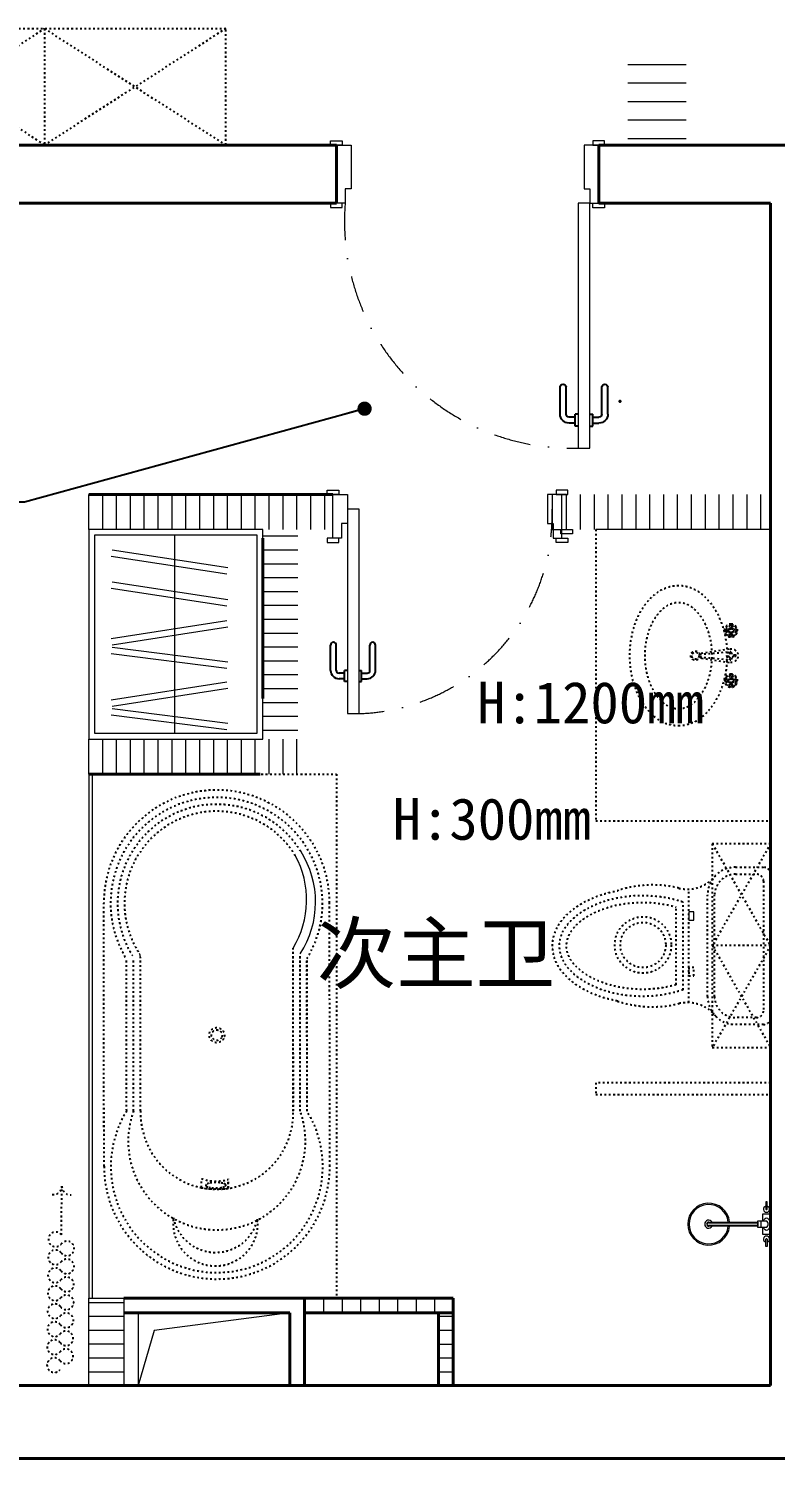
# Model space of a CAD drawing. Header units: millimetres. Extents: x -64529 to 3079702, y -28926 to 77119.
# Drawn here: x -56591 to -54028, y 1800 to 6710 of the extents above; entities that cross this region are included whole.
import ezdxf

# ---------------------------------------------------------------- set-up
doc = ezdxf.new("R2010")
doc.units = ezdxf.units.MM
doc.header["$LTSCALE"] = 10
for name, pattern in [('ACAD_ISO03W100', [30, 12, -18]), ('CONTINOUS', [0]), ('DASHDOT', [25.399999999999995, 12.7, -6.349999999999998, 0, -6.349999999999998])]:
    doc.linetypes.add(name, pattern=pattern)
doc.layers.get('0').update_dxf_attribs({"color": 255})
for name, color, linetype, lineweight in [('01家具', 156, 'Continuous', 20), ('1弱电插座布置图', 6, 'Continuous', 30), ('图层1', 7, 'Continuous', 40), ('墙', 6, 'Continuous', 0), ('实创-家具', 1, 'Continuous', 5), ('家具线', 52, 'Continuous', 15), ('新建', 4, 'Continuous', 5), ('新建墙', 1, 'Continuous', 0), ('标注', 250, 'Continuous', 0), ('浅线', 251, 'CONTINOUS', 0), ('门窗', 5, 'Continuous', 9), ('黄安－轨迹', 144, 'DASHDOT', 15)]:
    doc.layers.add(name, color=color, linetype=linetype, lineweight=lineweight)
for name, color, linetype in [('A—缺憾分析文字', 40, 'Continuous'), ('LAYER6', 50, 'Continuous'), ('家具内线', 8, 'Continuous'), ('家具细线', 38, 'Continuous')]:
    doc.layers.add(name, color=color, linetype=linetype)
doc.styles.get("Standard").update_dxf_attribs({"font": ''})
doc.styles.add('宋体', font='', dxfattribs={"height": 2.5})
doc.styles.get('Standard').set_extended_font_data('SimSun')
doc.styles.get('宋体').set_extended_font_data('SimSun')
doc.dimstyles.get("Standard").update_dxf_attribs({"dimtxt": 0.18, "dimasz": 0.18, "dimexe": 0.18, "dimexo": 0.0625, "dimgap": 0.09, "dimtad": 0, "dimtih": 1, "dimtoh": 1, "dimdec": 4, "dimzin": 0, "dimdsep": 46, "dimtxsty": 'Standard', "dimcen": 0.09, "dimadec": 0, "dimazin": 0, "dimtfac": 1, "dimtdec": 4, "dimtofl": 0, "dimtmove": 0, "dimatfit": 3, "dimfxl": 1, "dimtolj": 1, "dimtzin": 0, "dimarcsym": 0})

# ---------------------------------------------------------------- blocks, each defined once
blk = doc.blocks.new('fewfwfew')
at = {"layer": '家具内线'}
for p, q in [((708216.0720214491, 17817.31544080044), (708216.0720214491, 17730.60813113197)), ((708235.3403124865, 17817.31544080044), (708235.3403124865, 17730.60813113197)), ((708264.2427490427, 17846.2178773566), (708244.9744580053, 17846.2178773566)), ((708264.2427490427, 17826.94958631916), (708244.9744580053, 17826.94958631916)), ((708264.2427490427, 17855.85202287532), (708264.2427490427, 17817.31544080044)), ((708273.8768945615, 17855.85202287532), (708264.2427490427, 17855.85202287532)), ((708273.8768945615, 17817.31544080044), (708264.2427490427, 17817.31544080044)), ((708312.4134766363, 17855.85202287532), (708322.047622155, 17855.85202287532)), ((708312.4134766363, 17817.31544080044), (708322.047622155, 17817.31544080044)), ((708322.047622155, 17855.85202287532), (708322.047622155, 17817.31544080044)), ((708322.047622155, 17846.2178773566), (708341.3159131925, 17846.2178773566)), ((708322.047622155, 17826.94958631916), (708341.3159131925, 17826.94958631916)), ((708350.9500587112, 17817.31544080044), (708350.9500587112, 17730.60813113197)), ((708370.2183497486, 17817.31544080044), (708370.2183497486, 17730.60813113197))]:
    blk.add_line(p, q, dxfattribs=at)
for centre, radius, start, end in [((708244.9744580053, 17817.31544080044), 28.90243655615651, 90, 180), ((708244.9744580053, 17817.31544080044), 9.634145518718837, 90, 180), ((708341.3159131925, 17817.31544080044), 28.90243655615651, 0, 90), ((708341.3159131925, 17817.31544080044), 9.634145518718837, 0, 90), ((708225.7061669679, 17730.60813113197), 9.634145518718837, 180, 0), ((708360.5842042299, 17730.60813113197), 9.634145518718837, 180, 0)]:
    blk.add_arc(centre, radius, start, end, dxfattribs=at)
blk = doc.blocks.new('DOT')
at = {"color": 0, "linetype": 'ByBlock'}
blk.add_line((-0.3499999999999943, 0), (-1, 0), dxfattribs=at)
at = {"color": 0, "linetype": 'ByBlock', "const_width": 0.35}
blk.add_lwpolyline([(-0.1749999999999972, 0, 1), (0.1749999999999972, 0, 1)], format="xyb", close=True, dxfattribs=at)

msp = doc.modelspace()

# ---------------------------------------------------------------- hatches: boundary and pattern name
at = {"lineweight": 0}
h = msp.add_hatch(dxfattribs=at)
h.set_pattern_fill('ANSI31', color=1, scale=20, angle=135, style=0)
h.set_pattern_definition([(180, (-264590.3981643564, -3001.557501575749), (-1.06581410364015e-14, -63.49999999999999), [])])
h.paths.add_polyline_path([(-54534.28195237648, 6609.899796866903), (-54334.34516127885, 6609.899796866903), (-54334.34516127885, 6309.899796866903), (-54534.28195237648, 6309.899796866903)])
at = {"layer": '新建墙', "lineweight": 0}
h = msp.add_hatch(dxfattribs=at)
h.set_pattern_fill('ANSI31', color=1, scale=15, angle=45, style=0)
h.set_pattern_definition([(90, (-56384.15052462521, 4959.901194546645), (-47.62500000000001, 0), [])])
h.paths.add_polyline_path([(-56384.15052462521, 5109.90017931367), (-55546.40466603078, 5109.90017931367), (-55546.40466603078, 4989.901194546645), (-56384.15052462521, 4989.901194546645)])
h = msp.add_hatch(dxfattribs=at)
h.set_pattern_fill('ANSI31', color=1, scale=15, angle=45, style=0)
h.set_pattern_definition([(90, (-54744.15052462532, 4959.900179313423), (-47.62500000000001, 0), [])])
h.paths.add_polyline_path([(-54744.15052462532, 5109.900179313539), (-54044.15052462538, 5109.900179313539), (-54044.15052462538, 4989.900179313423), (-54744.15052462532, 4989.900179313423)])
h = msp.add_hatch(dxfattribs=at)
h.set_pattern_fill('ANSI31', color=1, scale=15, angle=135, style=0)
h.set_pattern_definition([(180, (444433.7325375592, 14444.99843781199), (-3.552713678800501e-15, -47.625), [])])
h.paths.add_polyline_path([(-55786.40466603075, 4989.901194546645), (-55666.4046660306, 4989.901194546645), (-55666.4046660306, 4269.860271681646), (-55786.40466603075, 4269.860271681646)])
h = msp.add_hatch(dxfattribs=at)
h.set_pattern_fill('ANSI31', color=1, scale=15, angle=45, style=0)
h.set_pattern_definition([(90, (-56384.15052462521, 4149.860271681631), (-47.62500000000001, 0), [])])
h.paths.add_polyline_path([(-56384.15052462521, 4269.860271681646), (-55666.40466603055, 4269.860271681646), (-55666.40466603055, 4149.860271681631), (-56384.15052462521, 4149.860271681631)])
h = msp.add_hatch(dxfattribs=at)
h.set_pattern_fill('ANSI31', color=1, scale=15, angle=135)
h.set_pattern_definition([(180, (-56384.15052462509, 2049.900179313699), (-3.552713678800501e-15, -47.625), [])])
h.paths.add_polyline_path([(-56384.15052462509, 2349.859714907841), (-56264.15052462509, 2349.859714907841), (-56264.15052462509, 2049.900179313699), (-56384.15052462509, 2049.900179313699)])
h = msp.add_hatch(dxfattribs=at)
h.set_pattern_fill('ANSI31', color=1, scale=20, angle=225, style=0)
h.set_pattern_definition([(270, (-45417.31569835986, -710360.2330312183), (63.49999999999999, -1.454639462369435e-14), [])])
h.paths.add_polyline_path([(-55644.15052462532, 2349.85971490771), (-55644.15052462532, 2299.892198555826), (-55134.14545894368, 2299.957125247165), (-55134.15052462532, 2349.903504963775)])
h = msp.add_hatch(dxfattribs=at)
h.set_pattern_fill('ANSI31', color=1, scale=15, angle=135)
h.set_pattern_definition([(180, (-55184.14545894379, 2049.859715422077), (-3.552713678800501e-15, -47.625), [])])
h.paths.add_polyline_path([(-55184.14545894379, 2299.938894314335), (-55134.14545894368, 2299.938894314335), (-55134.14545894368, 2049.859715422077), (-55184.14545894379, 2049.859715422077)])

# ---------------------------------------------------------------- linework, layer by layer
at = {"color": 255, "lineweight": 0}
msp.add_line((-56214.15052462509, 2299.834337057866), (-56214.15052462509, 2049.900179313699), dxfattribs=at)
msp.add_lwpolyline([(-56384.15052462509, 2349.859714907841), (-56264.15052462509, 2349.859714907841), (-56264.15052462509, 2049.900179313699), (-56384.15052462509, 2049.900179313699)], close=True, dxfattribs=at)
at = {"layer": '01家具', "color": 250, "lineweight": 0}
for p, q in [((-56384.15052462506, 4149.860271681646), (-56384.15052462521, 2349.900179313656)), ((-56372.15052462506, 4149.860271681646), (-56372.15052462509, 2349.900179313656))]:
    msp.add_line(p, q, dxfattribs=at)
at = {"layer": '01家具', "ltscale": 100}
msp.add_line((-54954.55052462569, 2049.900179313685), (-55544.15052462532, 2049.900179313918), dxfattribs=at)
at = {"layer": 'A—缺憾分析文字', "color": 250, "linetype": 'ACAD_ISO03W100', "ltscale": 0.05}
for p, q in [((-60164.15052462532, 6709.900179313656), (-55914.15052462532, 6709.900179313656)), ((-56536.65052462532, 6309.900179313656), (-57139.15052462532, 6709.900179313656)), ((-57139.15052462532, 6309.900179313656), (-56536.65052462532, 6709.900179313656)), ((-56536.65052462532, 6709.900179313656), (-56536.65052462532, 6309.900179313656)), ((-55914.15052462532, 6709.900179313656), (-56536.65052462532, 6309.900179313656)), ((-56536.65052462532, 6709.900179313656), (-55914.15052462532, 6309.900179313656)), ((-55914.15052462532, 6309.900179313656), (-55914.15052462532, 6709.900179313656)), ((-54644.15052462521, 4989.900179313467), (-54644.15052462521, 3989.900179313452)), ((-54187.54809689103, 4644.582228397496), (-54190.8027025651, 4644.582228397496)), ((-54187.54809689103, 4640.582228398311), (-54190.8027025651, 4640.582228398311)), ((-54181.86680416774, 4650.263521120778), (-54181.86680416774, 4653.518126794846)), ((-54181.86680416774, 4634.900935722875), (-54181.86680416774, 4631.646330048807)), ((-54177.86680416879, 4650.263521120778), (-54177.86680416879, 4653.518126794846)), ((-54177.86680416879, 4634.900935722875), (-54177.86680416879, 4631.646330048807)), ((-54172.18551144539, 4644.582228397496), (-54168.93090577144, 4644.582228397496)), ((-54172.18551144539, 4640.582228398311), (-54168.93090577144, 4640.582228398311)), ((-54287.48782770277, 4560.91236442899), (-54181.1179209206, 4570.45634903073)), ((-54281.20440413745, 4565.210112755314), (-54183.51480416919, 4580.233496273879)), ((-54287.48782770277, 4552.112364431156), (-54181.1179209206, 4542.568379829416)), ((-54281.20440413745, 4547.814616104832), (-54183.51480416919, 4532.791232586384)), ((-54166.25062217785, 4556.512364430131), (-54166.25062217785, 4561.796208518335)), ((-54166.25062217785, 4556.512364430131), (-54166.25062217785, 4551.228520341811)), ((-54187.54809689103, 4472.44250046265), (-54190.8027025651, 4472.44250046265)), ((-54187.54809689103, 4468.442500463698), (-54190.8027025651, 4468.442500463698)), ((-54181.86680416774, 4478.123793138318), (-54181.86680416774, 4481.378398812387)), ((-54177.86680416879, 4478.123793138318), (-54177.86680416879, 4481.378398812387)), ((-54172.18551144539, 4472.44250046265), (-54168.93090577144, 4472.44250046265)), ((-54172.18551144539, 4468.442500463698), (-54168.93090577144, 4468.442500463698)), ((-54181.86680416774, 4462.761207740299), (-54181.86680416774, 4459.506602066464)), ((-54177.86680416879, 4462.761207740299), (-54177.86680416879, 4459.506602066464)), ((-54644.15052462521, 3989.900179313452), (-54044.15052462532, 3989.900179313452)), ((-54324.59019637457, 3364.98655727844), (-54324.59019637457, 3754.814327093925)), ((-56331.86227359678, 2802.805202470518), (-56332.6766888393, 3707.016577888637)), ((-56331.79844554662, 2802.917035196333), (-56332.61286078868, 3707.128410614452)), ((-55556.95212297319, 2803.614932317178), (-55557.76653821592, 3707.826307734831)), ((-55682.54731133356, 2992.117433336454), (-55683.05080071147, 3551.120751279297)), ((-55682.05304300561, 2993.427245655919), (-55682.55653238352, 3552.430563598762)), ((-55681.98921495545, 2993.539078381269), (-55682.49270433336, 3552.542396324112)), ((-56254.1859522961, 2993.20233277174), (-56254.65515713076, 3514.140948968365)), ((-56230.43149692993, 2993.223728195655), (-56230.90070176506, 3514.16234439228)), ((-56206.67704156469, 2993.24512361957), (-56207.15245258677, 3521.074211647625)), ((-55658.79285596785, 2992.138828759904), (-55659.27840534187, 3531.224106499816)), ((-55658.29858764037, 2993.448641079369), (-55658.78413701392, 3532.533918819281)), ((-55658.23475959021, 2993.560473805184), (-55658.72030896376, 3532.645751544631)), ((-55635.03840060215, 2992.160224183819), (-55635.51048723105, 3516.298376201543)), ((-55634.5441322742, 2993.47003650375), (-55635.0162189031, 3517.608188521008)), ((-55634.48030422404, 2993.5818692291), (-55634.95239085294, 3517.720021246823)), ((-55997.29336042664, 2729.548995276338), (-55997.32125782649, 2760.522318856216)), ((-55905.52885761773, 2727.135656040984), (-55905.55673420485, 2758.085871267023)), ((-55905.03458928977, 2728.445468360449), (-55905.06246587689, 2759.395683586023)), ((-56478.37947420706, 2567.688253999164), (-56476.57062034146, 2734.340410822362))]:
    msp.add_line(p, q, dxfattribs=at)
at = {"layer": 'A—缺憾分析文字', "color": 8, "linetype": 'ACAD_ISO03W100', "ltscale": 0.05}
msp.add_line((-54044.15052462532, 3560.844621065691), (-54244.15052462532, 3560.844621065691), dxfattribs=at)
at = {"layer": 'A—缺憾分析文字', "color": 250, "linetype": 'ACAD_ISO03W100', "ltscale": 0.05}
for points in [[(-56332.15052462506, 4149.860271681646), (-55534.15052462503, 4149.860271681646), (-55534.15052462503, 2349.852217472428)], [(-54244.15052462532, 3910.844621065691), (-54044.33486469393, 3560.844621065691), (-54244.15052462532, 3210.844621065691)], [(-54044.15052462532, 3910.844621065691), (-54243.96618455672, 3560.844621065691), (-54044.15052462532, 3210.844621065691)], [(-54368.33486469393, 3426.510787305313), (-54368.33486469393, 3693.290082786822)], [(-54344.33486469393, 3408.98406916191), (-54344.33486469393, 3710.816815210106)]]:
    msp.add_lwpolyline(points, dxfattribs=at)
for points in [[(-54244.15052462532, 3210.844621065691), (-54044.15052462532, 3210.844621065691), (-54044.15052462532, 3910.844621065691), (-54244.15052462532, 3910.844621065691)], [(-54307.72650780424, 3457.046980475228), (-54307.72650780424, 3485.172401124706), (-54324.59019637457, 3485.172401124706), (-54324.59019637457, 3457.046980475228)], [(-54044.15052462532, 3089.900179313539), (-54644.15052462532, 3089.900179313539), (-54644.15052462532, 3049.900179313539), (-54044.15052462532, 3049.900179313539)]]:
    msp.add_lwpolyline(points, close=True, dxfattribs=at)
for points in [[(-54260.33486469393, 3385.900408658119), (-54260.33486469393, 3733.900408658119, -0.4142135623730951), (-54164.33486469404, 3829.900408658119), (-54068.33486469404, 3829.900408658119, -0.4142135623730951), (-54044.33486469393, 3805.900408658119), (-54044.33486469393, 3313.900408658119, -0.4142135623730951), (-54068.33486469404, 3289.900408658119), (-54164.33486469404, 3289.900408658119, -0.4142135623730951)], [(-54236.33486469393, 3385.900408658119), (-54236.33486469393, 3733.900408658119, -0.4142135623730951), (-54164.33486469404, 3805.900408658119), (-54092.33486469393, 3805.900408658119, -0.4142135623730951), (-54068.33486469404, 3781.900408658119), (-54068.33486469404, 3337.900408658119, -0.4142135623730951), (-54092.33486469393, 3313.900408658119), (-54164.33486469404, 3313.900408658119, -0.4142135623730951)]]:
    msp.add_lwpolyline(points, format="xyb", close=True, dxfattribs=at)
for centre, radius in [((-54302.09270355187, 4556.512364448059), 16), ((-54302.09270355187, 4556.512364448059), 12), ((-54481.88386026086, 3563.044919630818), 96.89309476850097), ((-54481.88386026086, 3563.044919630818), 77.72173377152488)]:
    msp.add_circle(centre, radius, dxfattribs=at)
for centre, radius, start, end in [((-54330.31881443202, 3880.400432760747), 125.716693407935, 256.7914793747456, 321.2916680713157), ((-54449.76585286937, 3390.403766655225), 378.6349087575326, 76.13700494748312, 108.5158332820997), ((-54449.76585286937, 3729.397117716821), 378.6349087575326, 251.4842386639568, 283.8629950525169), ((-54330.31881443202, 3239.400451611444), 125.716693407935, 38.70833192868436, 103.2085206252544), ((-56506.24934293819, 2735.442256375449), 29.6991689878217, 263.9091473411009, 357.8738263223782), ((-56446.87497367361, 2734.797802925808), 29.6991689878217, 180.8824379271337, 274.8471169051875), ((-56497.96806688304, 2552.154837215261), 25, 38.41381112771251, 320.3424531212809), ((-56498.63791958825, 2490.440400147345), 25, 38.41381112771251, 320.3424531212809), ((-56458.97241926217, 2520.87072195136), 25, 216.5751196943188, 142.1811445515321), ((-56459.64227196597, 2459.156284883909), 25, 216.5751196943188, 142.1811445515321), ((-56499.30777229252, 2428.725963079603), 25, 38.41381112771251, 320.3424531212809), ((-56460.31212467118, 2397.441847815819), 25, 216.5751196943188, 142.1811445515321), ((-56499.97762499726, 2367.011526011571), 25, 38.41381112771251, 320.3424531212809), ((-56460.98197737639, 2335.727410748019), 25, 216.5751196943188, 142.1811445515321), ((-56500.64747770247, 2305.297088943829), 25, 38.41381112771251, 320.3424531212809), ((-56501.31733040721, 2243.582651875971), 25, 38.41381112771251, 320.3424531212809), ((-56461.65183008113, 2274.012973680161), 25, 216.5751196943188, 142.1811445515321), ((-56462.32168278634, 2212.298536612478), 25, 216.5751196943188, 142.1811445515321), ((-56501.98718311242, 2181.86821480823), 25, 38.41381112771251, 320.3424531212809), ((-56462.99153549108, 2150.58409954427), 25, 216.5751196943188, 142.1811445515321), ((-56502.65703581763, 2120.153777740197), 25, 38.41381112771251, 320.3424531212809)]:
    msp.add_arc(centre, radius, start, end, dxfattribs=at)
at = {"layer": 'A—缺憾分析文字', "color": 250, "linetype": 'ACAD_ISO03W100', "ltscale": 0.05, "extrusion": (0, 0, -1)}
msp.add_ellipse((-54360.4470816619, 4556.512364448059), major_axis=(2.339583169536409e-10, -240), ratio=0.7, dxfattribs=at)
for centre, major_axis, ratio, start_param, end_param in [((-54179.86680416821, 4642.582228397961), (-15.83919189489107, -15.83919189489107), 0.9999999999999677, 2.356194490192327, 8.639379797371912), ((-54179.86680416821, 4642.582228397961), (-14.42497833285674, -14.42497833285674), 0.9999999999986487, 2.356194490191668, 8.639379797371255), ((-54194.26680416497, 4642.582228397961), (2.828427124101631, -2.828427124101632), 0.9999999999901104, 3.926990816992183, 10.21017612417177), ((-54179.86680416821, 4642.582228397961), (11.87939392116823, -11.87939392116823), 0.9999999999990156, 2.562296881840703, 3.720888425447422), ((-54179.86680416821, 4642.582228397961), (-11.87939392116823, -11.87939392116823), 0.9999999999990156, -0.5792957718576293, 0.5792957717490892), ((-54179.86680416821, 4642.582228397961), (-6.505382385407583, -6.505382385407585), 0.9999999999993273, 1.006065380776254, 2.13552727292368), ((-54179.86680416821, 4642.582228397961), (5.656854248186615, -5.656854248186615), 0.9999999999959966, 3.926990816989242, 10.21017612416883), ((-54179.86680416821, 4656.982228394609), (2.828427124101631, -2.828427124101632), 0.9999999999901104, 3.926990816992183, 10.21017612417177), ((-54179.86680416821, 4628.182228401198), (2.828427124101631, -2.828427124101632), 0.9999999999901104, 3.926990816992183, 10.21017612417177), ((-54179.86680416821, 4642.582228397961), (6.505382385425713, -6.505382385425707), 0.999999999995422, 4.14765803425767, 5.277119926401566), ((-54179.86680416821, 4642.582228397961), (-6.505382385409983, -6.505382385409981), 0.99999999999784, 4.147658034360546, 5.277119926512801), ((-54179.86680416821, 4642.582228397961), (-11.87939392116094, -11.87939392116096), 0.999999999999645, 2.562296881732451, 3.720888425338416), ((-54179.86680416821, 4642.582228397961), (11.87939392116095, -11.87939392116095), 0.999999999999645, 5.703889535430963, 6.862481079036927), ((-54165.46680417168, 4642.582228397961), (2.828427124101631, -2.828427124101632), 0.9999999999901104, 3.926990816992183, 10.21017612417177), ((-54179.86680416821, 4556.512364430131), (7.071067810239924, -7.071067810239925), 0.9999999999941138, 3.926990816990183, 10.21017612416977), ((-54179.86680416821, 4556.512364430131), (-16.97056274459258, -16.97056274459258), 0.9999999999920218, 2.203603008432805, 5.650378625533698), ((-54279.86680414493, 4556.512364430131), (6.22253967298872, -6.222539672988722), 1, 0.937989645153346, 3.774399335231343), ((-54179.86680416821, 4556.512364430131), (5.656854248186615, -5.656854248186615), 0.9999999999959966, 3.926990816989242, 10.21017612416883), ((-54173.30499796791, 4556.512364430131), (6.232304001818926, -6.232304001818926), 1, 4.854915734166728, 6.140658553397548), ((-54179.86680416821, 4470.442500463232), (-15.83919189489107, -15.83919189489107), 0.9999999999999677, 2.356194490192327, 8.639379797371912), ((-54179.86680416821, 4470.442500463232), (-14.42497833285674, -14.42497833285674), 0.9999999999986487, 2.356194490191668, 8.639379797371255), ((-54194.26680416497, 4470.442500463232), (2.828427124101631, -2.828427124101632), 0.9999999999901104, 3.926990816992183, 10.21017612417177), ((-54179.86680416821, 4470.442500463232), (11.87939392116823, -11.87939392116823), 0.9999999999990156, 2.562296881840703, 3.720888425447422), ((-54179.86680416821, 4470.442500463232), (-6.505382385407583, -6.505382385407585), 0.9999999999993273, 1.006065380776254, 2.13552727292368), ((-54179.86680416821, 4470.442500463232), (5.656854248186615, -5.656854248186615), 0.9999999999959966, 3.926990816989242, 10.21017612416883), ((-54179.86680416821, 4484.842500459763), (2.828427124101631, -2.828427124101632), 0.9999999999901104, 3.926990816992183, 10.21017612417177), ((-54179.86680416821, 4470.442500463232), (6.505382385425713, -6.505382385425707), 0.999999999995422, 4.14765803425767, 5.277119926401566), ((-54179.86680416821, 4470.442500463232), (-6.505382385409983, -6.505382385409981), 0.99999999999784, 4.147658034360546, 5.277119926512801), ((-54179.86680416821, 4470.442500463232), (-11.87939392116094, -11.87939392116096), 0.999999999999645, 2.562296881732451, 3.720888425338416), ((-54165.46680417168, 4470.442500463232), (2.828427124101631, -2.828427124101632), 0.9999999999901104, 3.926990816992183, 10.21017612417177), ((-54179.86680416821, 4470.442500463232), (-11.87939392116823, -11.87939392116823), 0.9999999999990156, -0.5792957718576293, 0.5792957717490892), ((-54179.86680416821, 4456.042500466585), (2.828427124101631, -2.828427124101632), 0.9999999999901104, 3.926990816992183, 10.21017612417177), ((-54179.86680416821, 4470.442500463232), (11.87939392116095, -11.87939392116095), 0.999999999999645, 5.703889535430963, 6.862481079036927), ((-54483.59612231317, 3559.900408658119), (308.9149468504785, -5.833707e-10), 0.6390743060410397, 1.854303609383195, 4.428880177351401)]:
    msp.add_ellipse(centre, major_axis=major_axis, ratio=ratio, start_param=start_param, end_param=end_param, dxfattribs=at)
at = {"layer": 'A—缺憾分析文字', "color": 250, "linetype": 'ACAD_ISO03W100', "ltscale": 0.05, "extrusion": (0, 0, -0.9999999999999999)}
for centre, major_axis, ratio, start_param, end_param in [((-54179.86680416821, 4642.582228397961), (-6.505382385403208, -6.505382385403206), 0.9999999999982551, -0.5647309461298775, 0.5647309460259085), ((-54179.86680416821, 4642.582228397961), (-3.959797973729424, -3.959797973729423), 0.9999999999966049, 2.356194490190647, 8.639379797370232), ((-54179.86680416821, 4470.442500463232), (-6.505382385403208, -6.505382385403206), 0.9999999999982551, -0.5647309461298775, 0.5647309460259085), ((-54179.86680416821, 4470.442500463232), (-3.959797973729424, -3.959797973729423), 0.9999999999966049, 2.356194490190647, 8.639379797370232)]:
    msp.add_ellipse(centre, major_axis=major_axis, ratio=ratio, start_param=start_param, end_param=end_param, dxfattribs=at)
at = {"layer": 'A—缺憾分析文字', "color": 250, "linetype": 'ACAD_ISO03W100', "ltscale": 0.05, "extrusion": (0, 0, -0.9999999999999998)}
msp.add_ellipse((-54179.86680416821, 4556.512364430131), major_axis=(-9.899494934421773, -9.899494934421767), ratio=0.9999999999767376, start_param=-0.6959133049230851, end_param=2.266709631694718, dxfattribs=at)
at = {"layer": 'A—缺憾分析文字', "color": 250, "linetype": 'ACAD_ISO03W100', "ltscale": 0.05}
for centre, major_axis, ratio, start_param, end_param in [((-55945.74779588039, 3706.055714119117), (324.1615642209762, -164.8463383089367), 0.9999999997201312, -0.07849385938375941, 4.167954387122613), ((-55945.18969950228, 3707.477359164397), (345.5306699572083, -175.2295174975561), 0.9999999997194389, 0.4702372804976758, 3.611829934087469), ((-55945.74779588039, 3706.055714119117), (324.1359068083784, -102.3606636356578), 0.9999999991459679, 0.8603832596108356, 4.0033893241851), ((-55945.74779588039, 3706.055714119117), (283.092748821403, -140.7678683530494), 0.9999999997110028, 1.007503368436948, 4.178548445306188), ((-55944.63818536987, 3253.337360392681), (22.7937111993382, -12.59993075814527), 0.9999999997143547, 0.03722759819135213, 6.320412905370938), ((-55944.63818536987, 3253.337360392681), (16.24879769344979, -8.03354567094609), 0.9999999997053146, -0.008583729967102549, 6.274601577212484), ((-55944.93338063787, 2801.844338701463), (324.7732796365083, -163.6378678862027), 0.9999999997188087, 3.054206677249225, 7.300654923955593), ((-55944.80916930138, 2888.884800989537), (271.3550752795024, -137.2339203378783), 0.9999999997200583, 3.259575272515224, 7.097858039779807), ((-55944.62580761602, 2986.34576172883), (233.6119611595882, -118.9281380438395), 0.9999999997184987, 3.586158902400769, 6.776092892651869), ((-55944.37528425976, 2803.265983746744), (345.7086781982072, -174.8780646681157), 0.999999999719251, 3.610813056792529, 6.752405710382322), ((-55947.61128161158, 2903.468243408373), (133.2907854664775, -71.68113840626125), 0.9999999997303333, -1.412055615807563, -0.7958007624934925), ((-55942.1470947965, 3080.596022134538), (321.5328602669691, -151.3001834668241), 0.9999999996996574, -1.286795092251013, -1.027746668254414), ((-55979.20694969184, 2737.899033677189), (2.336017763370045, -2.336017763370045), 0.999999999751195, 2.939674862255603, 3.927891507917114), ((-55979.20694969184, 2737.899033677189), (2.336017763302046, -2.336017763302044), 0.9999999997427655, 3.927891507921329, 4.916108153545707), ((-55964.50855361167, 2715.633936637903), (21.20103026765014, -21.20103026765013), 0.9999999997557344, 2.623516787959882, 2.939674862230389), ((-55964.54868538174, 2760.19057199674), (21.20103026449646, -21.20103026449647), 0.9999999999140221, -1.367077153586765, -1.050919079393352), ((-55954.58857945501, 2679.4134530261), (47.75596691764108, -47.75596691764106), 0.9999999998760676, 2.469660123056358, 2.623516788016897), ((-55954.69397420957, 2796.428866489216), (47.75596692807073, -47.75596692807072), 0.9999999996276331, -1.05091907951554, -0.8970624145413493), ((-55947.96270173843, 2621.268812497503), (89.13652681319932, -89.13652681319931), 0.9999999997102789, 2.357095180992808, 2.469660122978766), ((-55948.17284789364, 2854.585348404835), (89.1365268173247, -89.13652681732468), 0.9999999998214149, -0.8970624144483329, -0.7844974725414104), ((-55947.96270173937, 2621.268812497037), (89.13652681820382, -89.1365268182038), 0.9999999998231216, 2.244530239142113, 2.357095181049223), ((-55948.17284789271, 2854.585348404835), (89.13652685605766, -89.13652685605764), 0.9999999998384211, -0.7844974725329075, -0.6719325305495467), ((-55941.4415754225, 2679.425294414053), (-47.75596689561714, -47.75596689561715), 0.9999999999926937, 3.6614699010314, 3.815326566029192), ((-55941.54697017753, 2796.440707876704), (47.75596691740987, -47.75596691740987), 0.9999999998761118, -0.6719325305326715, -0.5180758655711464), ((-55931.58686425033, 2715.663588906529), (21.20103026527632, -21.20103026527632), 0.9999999998749742, 1.774515500001455, 2.090673574179607), ((-55931.62699602041, 2760.220224265831), (21.20103026770977, -21.20103026770977), 0.9999999997894286, -0.5180758656082998, -0.2019177913527841), ((-55916.92859994023, 2737.95512722608), (2.336017763355599, -2.3360177633556), 0.9999999996921926, 0.7862988543568825, 1.774515499945894), ((-55916.92859994023, 2737.95512722608), (2.336017763261561, -2.336017763261562), 0.9999999997574889, -0.2019177913888295, 0.786298854324234), ((-55949.42341165579, 2606.02768571012), (129.8036180945127, -65.14755881587132), 0.9999999997196599, 3.504805627620639, 6.852095826732681), ((-55948.90151997432, 2655.205873150735), (131.7287188192306, -67.30033542947588), 0.999999999714875, 3.812862660170674, 6.522643071484811)]:
    msp.add_ellipse(centre, major_axis=major_axis, ratio=ratio, start_param=start_param, end_param=end_param, dxfattribs=at)
for points, knots in [([(-54360.4470816619, 4374.512364448176), (-54360.4470816619, 4374.512364448176), (-54365.2042751197, 4374.512364448176), (-54369.95730379247, 4374.993323082464), (-54379.50207843666, 4376.950365725799), (-54384.29457228747, 4378.426739590486), (-54393.04304023809, 4382.085348340577), (-54397.00027010951, 4384.099891491827), (-54404.8744474157, 4388.879745045921), (-54408.78920536651, 4391.643719707976), (-54417.5381860804, 4398.774565126409), (-54422.34167544742, 4403.376153050816), (-54431.58868641884, 4413.749714168498), (-54436.03589173162, 4419.528532558481), (-54443.68053686037, 4431.051348797406), (-54446.95969799336, 4436.627225172484), (-54453.08398635394, 4448.424622391129), (-54455.92761197081, 4454.642756673402), (-54461.10849387862, 4467.624746794474), (-54463.44685555121, 4474.387155729823), (-54468.45557388035, 4491.365635687147), (-54470.82817633881, 4501.812229267798), (-54474.30820252153, 4523.217980638507), (-54475.41433684283, 4534.181137553893), (-54476.31147047027, 4556.236360779974), (-54476.10090429278, 4567.332196988293), (-54474.37439660553, 4589.264344837178), (-54472.85657570686, 4600.104375871375), (-54468.58521937288, 4621.145246585609), (-54465.82937928208, 4631.349956761125), (-54459.92812661326, 4648.663928683043), (-54456.99453893758, 4655.969324617658), (-54450.34923045768, 4670.221443930186), (-54446.59759060561, 4677.127680735441), (-54438.5686753206, 4689.926803550577), (-54434.2870623701, 4695.822576687449), (-54425.34881367697, 4706.496343667513), (-54420.69282996713, 4711.269847303756), (-54411.16329652269, 4719.646728993986), (-54406.29522231559, 4723.2438595245), (-54396.48493349424, 4729.273146052506), (-54391.54823854647, 4731.702986732718), (-54382.66079258651, 4735.085704568901), (-54378.70595604077, 4736.235978977416), (-54370.8218976449, 4737.855779714893), (-54366.88902269886, 4738.326256884156), (-54359.03235642042, 4738.608696527906), (-54355.10767731292, 4738.419920475699), (-54347.23569033819, 4737.375418374209), (-54343.2930503221, 4736.51985529171), (-54334.41818846448, 4733.813832637399), (-54329.47548641602, 4731.769081506074), (-54321.01509411109, 4727.269846816558), (-54317.49032238417, 4725.093984067335), (-54310.49705531506, 4720.131867058702), (-54307.03104661987, 4717.347841986), (-54298.06679096469, 4709.226213723781), (-54292.66121636948, 4703.376645273307), (-54283.96448590793, 4692.155728898488), (-54280.52556706103, 4687.167539127648), (-54274.0098053572, 4676.516839921485), (-54270.93594548421, 4670.859981589729), (-54265.22627524287, 4658.955647641687), (-54262.58937993308, 4652.709280597406), (-54256.711789447, 4636.732870997639), (-54253.75658628473, 4626.718794311408), (-54249.05407913437, 4605.998109055112), (-54247.30890670081, 4595.287312970275), (-54245.10510830325, 4573.543208711908), (-54244.64928547025, 4562.507764192425), (-54245.04431825771, 4540.496274412038), (-54245.89820228808, 4529.519697993306), (-54248.87430272857, 4508.006217187398), (-54250.99949954497, 4497.470045459584), (-54256.4208462903, 4477.202260051399), (-54259.71973969799, 4467.472364527184), (-54267.33137046208, 4449.150671304214), (-54271.64641843119, 4440.561323856713), (-54281.07479624718, 4424.801995498488), (-54286.18966986239, 4417.634837457688), (-54296.9533114318, 4404.920147566951), (-54302.60234810924, 4399.374940786754), (-54312.7017859238, 4391.168623111338), (-54317.09717064549, 4388.131544889893), (-54325.92924822168, 4382.998243120044), (-54330.36794838065, 4380.899943206936), (-54339.22446712048, 4377.59860515421), (-54343.6427220878, 4376.394241131155), (-54352.18901836022, 4374.875993174861), (-54356.31642937672, 4374.512364448176), (-54360.4470816619, 4374.512364448176)], [-4.738e-13, -4.738e-13, -4.738e-13, -4.738e-13, 0.06994049950369205, 0.1398809990078579, 0.1398809990078579, 0.2797619980161895, 0.2797619980161895, 0.3950837354380186, 0.3950837354380186, 0.5104054728598478, 0.5104054728598478, 0.6566638999907113, 0.6566638999907113, 0.8029223271215746, 0.8029223271215746, 0.9236992459086042, 0.9236992459086042, 1.044476164695632, 1.044476164695632, 1.165253083482663, 1.165253083482663, 1.338474360756972, 1.338474360756972, 1.511695638031282, 1.511695638031282, 1.684916915305591, 1.684916915305591, 1.8581381925799, 1.8581381925799, 2.03135946985421, 2.03135946985421, 2.167103867491809, 2.167103867491809, 2.310849939972744, 2.310849939972744, 2.454596012453678, 2.454596012453678, 2.598342084934611, 2.598342084934611, 2.742088157415546, 2.742088157415546, 2.885834229896481, 2.885834229896481, 3.001387403616009, 3.001387403616009, 3.116940577335538, 3.116940577335538, 3.232493751055069, 3.232493751055069, 3.348046924774597, 3.348046924774597, 3.491897623002561, 3.491897623002561, 3.595118303356267, 3.595118303356267, 3.698338983709976, 3.698338983709976, 3.866878918920462, 3.866878918920462, 3.984856482308468, 3.984856482308468, 4.102834045696473, 4.102834045696473, 4.22081160908448, 4.22081160908448, 4.393396792892914, 4.393396792892914, 4.565981976701352, 4.565981976701352, 4.738567160509787, 4.738567160509787, 4.911152344318221, 4.911152344318221, 5.083737528126659, 5.083737528126659, 5.256322711935093, 5.256322711935093, 5.428907895743529, 5.428907895743529, 5.601493079551966, 5.601493079551966, 5.774078263360402, 5.774078263360402, 5.903294571693428, 5.903294571693428, 6.032510880026453, 6.032510880026453, 6.161727188359477, 6.161727188359477, 6.283185307179111, 6.283185307179111, 6.283185307179111, 6.283185307179111]), ([(-54344.33486469393, 3408.98406916191), (-54347.5913327809, 3407.856974579023), (-54350.88510023081, 3406.768523432031), (-54369.06003278156, 3401.042406259723), (-54384.59785020247, 3397.158645952914), (-54416.56093965459, 3391.12822520722), (-54432.98562536284, 3388.98153789965), (-54466.19848046009, 3386.505878032542), (-54482.98611412465, 3386.176893639007), (-54516.39017637097, 3387.348853335432), (-54533.00607557199, 3388.849803007332), (-54565.53708267526, 3393.625541823109), (-54581.4516292474, 3396.900353433746), (-54612.07164340408, 3405.09899841241), (-54626.77645181422, 3410.022856788426), (-54654.50800171192, 3421.325243916894), (-54667.53386302327, 3427.703712010938), (-54691.50037597329, 3441.651478568041), (-54702.43978206278, 3449.220312298225), (-54720.34005747712, 3463.924329674403), (-54727.65880049707, 3470.929656979024), (-54740.50179115939, 3485.333174173815), (-54746.02581478958, 3492.730049374142), (-54755.24807667767, 3507.71559763555), (-54758.9473052884, 3515.302704842914), (-54764.56161541562, 3530.525066230803), (-54766.47909658065, 3538.160162086722), (-54768.59247768705, 3553.425501118305), (-54768.79009980639, 3561.058206891707), (-54767.47529623227, 3576.323799290818), (-54765.96172578295, 3583.959565081001), (-54761.17091113958, 3599.202655068053), (-54757.89115624584, 3606.810418032233), (-54749.51288478344, 3621.877272478225), (-54744.41300110554, 3629.334938601249), (-54732.40393914771, 3643.909504331714), (-54725.49478391686, 3651.024952685613), (-54709.96049131849, 3664.700593234833), (-54701.33591974794, 3671.259982634023), (-54682.53588199185, 3683.621931766516), (-54672.36098445428, 3689.424180279406), (-54650.67850172729, 3700.099022998627), (-54639.17135253618, 3704.971534944525), (-54615.08031834918, 3713.647796068231), (-54602.49675959093, 3717.45154052502), (-54576.535306548, 3723.885690910924), (-54563.15767474636, 3726.516108460819), (-54535.90826484456, 3730.533272951325), (-54522.03671825293, 3731.92002925522), (-54494.11016032589, 3733.413415801835), (-54480.05536830402, 3733.52004955442), (-54452.07679514855, 3732.450410500118), (-54438.15323250298, 3731.274135184336), (-54410.7488625322, 3727.669557152207), (-54397.26828368311, 3725.241245968828), (-54371.05223605759, 3719.197300458043), (-54358.31702280685, 3715.581654230547), (-54345.50859242107, 3711.221377812013), (-54344.92112373456, 3711.019723236714), (-54344.33486469393, 3710.816815210106)], [4.21603998367964, 4.21603998367964, 4.21603998367964, 4.21603998367964, 4.254366947940547, 4.254366947940547, 4.425322173378153, 4.425322173378153, 4.596277398815758, 4.596277398815758, 4.767232624253363, 4.767232624253363, 4.938187849690969, 4.938187849690969, 5.109143075128575, 5.109143075128575, 5.280098300566181, 5.280098300566181, 5.451053526003787, 5.451053526003787, 5.622008751441392, 5.622008751441392, 5.765241475962535, 5.765241475962535, 5.908474200483678, 5.908474200483678, 6.051706925004821, 6.051706925004821, 6.194939649525964, 6.194939649525964, 6.338172374047108, 6.338172374047108, 6.48140509856825, 6.48140509856825, 6.624637823089392, 6.624637823089392, 6.767870547610536, 6.767870547610536, 6.911103272131678, 6.911103272131678, 7.054335996652822, 7.054335996652822, 7.197568721173964, 7.197568721173964, 7.340801445695107, 7.340801445695107, 7.48403417021625, 7.48403417021625, 7.627266894737392, 7.627266894737392, 7.770499619258536, 7.770499619258536, 7.913732343779677, 7.913732343779677, 8.056965068300821, 8.056965068300821, 8.200197792821966, 8.200197792821966, 8.343430517343107, 8.343430517343107, 8.350330473458863, 8.350330473458863, 8.350330473458863, 8.350330473458863]), ([(-54368.33486469393, 3426.510787305313), (-54371.39412825252, 3425.61434872324), (-54374.48506928363, 3424.752398069402), (-54386.32511878922, 3421.616466512154), (-54395.2720331176, 3419.584192102404), (-54418.6812201452, 3415.127893784906), (-54433.40147962549, 3413.136318536424), (-54463.49765854771, 3410.674713268039), (-54478.89205894549, 3410.236467008632), (-54509.55622459517, 3410.984812590621), (-54524.83332932496, 3412.173913153041), (-54552.26791347505, 3415.794305245312), (-54564.52248604118, 3417.987037860214), (-54588.32841880189, 3423.393983595226), (-54599.87402362679, 3426.609190747731), (-54619.70944923791, 3433.198433285237), (-54628.17367619579, 3436.398855166633), (-54644.37114771758, 3443.309734502232), (-54652.10867367848, 3447.020801012324), (-54667.0215539888, 3455.012452907344), (-54674.16141010716, 3459.309573098239), (-54686.22557833267, 3467.429459412037), (-54691.31409993849, 3471.191777488631), (-54701.86212011171, 3479.751558636002), (-54707.1500795458, 3484.597318079534), (-54717.16437404114, 3494.954811354146), (-54721.75579272374, 3500.47868764602), (-54729.60379394365, 3511.503592176021), (-54732.85493029829, 3516.996384934209), (-54738.11303217732, 3527.844001094003), (-54740.1207533807, 3533.19605175843), (-54742.75141983514, 3542.766368758319), (-54743.56318315759, 3547.017565098511), (-54744.5001321754, 3555.468252768223), (-54744.62469579116, 3559.661516166911), (-54744.19586570829, 3568.084117291124), (-54743.64299293177, 3572.309581692425), (-54741.82091098779, 3580.839455243324), (-54740.54997862165, 3585.151316278738), (-54737.22404124669, 3593.880634794339), (-54735.16714472021, 3598.299666851824), (-54730.20460697706, 3607.20783255963), (-54727.29329663212, 3611.70444368403), (-54720.86045075278, 3620.320860104322), (-54717.40993337694, 3624.440306751909), (-54709.74386667123, 3632.617753023114), (-54705.53194437583, 3636.672374204827), (-54696.36538705637, 3644.634807861825), (-54691.40615833621, 3648.546921573499), (-54680.06110665831, 3656.668439312234), (-54673.57214781677, 3660.845162279824), (-54659.74903669057, 3668.824058462029), (-54652.42081571673, 3672.623227167533), (-54637.01724382106, 3679.758092440294), (-54628.94234710082, 3683.094854278235), (-54608.07781114872, 3690.726536495938), (-54594.89663530909, 3694.698688339828), (-54567.54284460959, 3701.280337324926), (-54553.3650130335, 3703.892350321119), (-54524.44705031568, 3707.645385951451), (-54509.70634991338, 3708.78828396873), (-54480.10776210052, 3709.557392086899), (-54465.25260897016, 3709.184982517916), (-54435.87482470763, 3706.938876633423), (-54421.35684205987, 3705.066169221835), (-54393.85264471488, 3700.035128226831), (-54380.8310273242, 3696.951572796424), (-54368.33486469393, 3693.290082786822)], [4.282454533673212, 4.282454533673212, 4.282454533673212, 4.282454533673212, 4.319464516846477, 4.319464516846477, 4.422889050013313, 4.422889050013313, 4.585125709377229, 4.585125709377229, 4.750595408505382, 4.750595408505382, 4.916065107633536, 4.916065107633536, 5.053908254333808, 5.053908254333808, 5.191751401034084, 5.191751401034084, 5.301003503608817, 5.301003503608817, 5.410255606183551, 5.410255606183551, 5.52365417994155, 5.52365417994155, 5.616125782085294, 5.616125782085294, 5.729750204754894, 5.729750204754894, 5.856269501370269, 5.856269501370269, 5.982788797985647, 5.982788797985647, 6.109308094601022, 6.109308094601022, 6.212487753540887, 6.212487753540887, 6.315667412480751, 6.315667412480751, 6.418847071420615, 6.418847071420615, 6.522026730360478, 6.522026730360478, 6.625206389300344, 6.625206389300344, 6.728386048240208, 6.728386048240208, 6.822926217759577, 6.822926217759577, 6.917466387278948, 6.917466387278948, 7.012006556798317, 7.012006556798317, 7.119390248847017, 7.119390248847017, 7.226773940895718, 7.226773940895718, 7.334157632944418, 7.334157632944418, 7.493877711001339, 7.493877711001339, 7.65359778905826, 7.65359778905826, 7.813317867115182, 7.813317867115182, 7.973037945172102, 7.973037945172102, 8.132758023229021, 8.132758023229021, 8.283917399465068, 8.283917399465068, 8.283917399465068, 8.283917399465068])]:
    msp.add_open_spline(points, degree=3, knots=knots, dxfattribs=at)
at = {"layer": 'LAYER6', "color": 250, "lineweight": 0}
for centre, major_axis, ratio, start_param, end_param in [((-55930.79233679231, 3710.35149845796), (289.8121264158833, -147.0083405648326), 0.9999999997196373, -0.1091574454083069, 1.036925889408766), ((-55955.40189633201, 3717.42057887547), (284.1173523164729, -144.7120322299037), 0.9999999997200413, -0.07237481606024909, 0.9709483518515714), ((-56230.90690795294, 3521.052816224175), (16.79694328665421, -16.79694328665421), 0.9999999997495451, 0.7862988543149672, 1.360908767957805)]:
    msp.add_ellipse(centre, major_axis=major_axis, ratio=ratio, start_param=start_param, end_param=end_param, dxfattribs=at)
at = {"layer": '图层1', "color": 255, "lineweight": 40}
for p, q in [((-61304.15052462532, 6309.900179313656), (-55534.15052462532, 6309.900179313656)), ((-55534.15052462532, 6309.900179313656), (-55534.15052462532, 6109.900179313656)), ((-54634.15052462532, 6309.900179313656), (-53901.44186265289, 6309.79889517976)), ((-54634.15052462532, 6309.900179313656), (-54634.15052462532, 6109.900179313656)), ((-61304.15052462532, 6109.900179313656), (-55534.15052462532, 6109.900179313656)), ((-54634.15052462532, 6109.900179313656), (-54044.15052462532, 6109.900179313656)), ((-54044.15052462544, 6109.900179313656), (-54044.15052462532, 3949.417979705788)), ((-56384.15052462509, 5109.90017931367), (-55546.40466603078, 5109.90017931367)), ((-56384.15052462521, 5109.900179313816), (-55546.40466603078, 5109.90017931367)), ((-54044.15052462532, 4109.900179313452), (-54044.15052462532, 2049.900179313539)), ((-55134.15052462532, 2349.84655903063), (-56264.15052462509, 2349.862544128715)), ((-55644.15052462532, 2349.859714907769), (-55644.15052462532, 2049.859714907841)), ((-55134.15052462532, 2349.84655903063), (-55134.15052462532, 2299.943969369779)), ((-55694.05253524147, 2299.887132932869), (-56264.15052462509, 2299.829261487859)), ((-55964.15052462532, 2299.859714907841), (-55694.15052462532, 2299.859714907841)), ((-55694.15052462532, 2299.859714907841), (-55694.15052462532, 2049.859714907841)), ((-55134.15052462544, 2299.85971490806), (-55644.15052462532, 2299.892198555812)), ((-55184.15052462544, 2299.940924027789), (-55184.15052462532, 2049.859714907841)), ((-55134.15052462544, 2299.943969369779), (-55134.15052462532, 2049.859714907841)), ((-61304.15052462532, 2049.900179313772), (-54044.15052462532, 2049.900179313656)), ((-61554.15052462532, 1799.900179313772), (-53794.15052462532, 1799.900179313656)), ((-61554.15052462532, 1799.900179313772), (-53794.15052462532, 1799.900179313656))]:
    msp.add_line(p, q, dxfattribs=at)
at = {"layer": '墙', "color": 255, "lineweight": 40}
for p, q in [((-55786.40466603075, 4959.900179313572), (-55786.4046660309, 4409.900179313685)), ((-55796.4046660309, 4149.860271681631), (-56384.15052462521, 4149.860271681646)), ((-54044.15052462532, 3413.141980622851), (-54044.15052462532, 2049.900179313656)), ((-54044.15052462532, 2049.900179313656), (-54044.15052462532, 3049.900179313656)), ((-54044.15052462532, 2049.900179313539), (-54044.15052462532, 2949.900179313539)), ((-54044.15052462532, 2049.900179313656), (-55564.00410097721, 2049.900179313656)), ((-54044.15052462532, 2049.900179313539), (-54944.15052462532, 2049.900179313539))]:
    msp.add_line(p, q, dxfattribs=at)
msp.add_point((-54561.03054323862, 5429.748548938573), dxfattribs=at)
at = {"layer": '实创-家具'}
for points in [[(-55514.15059364948, 6324.978488848647), (-55514.15059388895, 6309.97848884869), (-55554.15059388895, 6309.978489487185), (-55554.15059364936, 6324.978489487228)], [(-55484.15052382706, 6160.14262111875), (-55504.15052382706, 6160.142621438979), (-55504.15052462532, 6110.142621438965), (-55534.15052462532, 6110.142621917883), (-55534.15059388895, 6309.978489167974), (-55484.15059388895, 6309.978488369743)], [(-54684.15052382706, 6159.900180110941), (-54664.15052382706, 6159.900179792574), (-54664.15052462521, 6109.900179792618), (-54634.15052462521, 6109.90017931367), (-54634.15052270971, 6309.900179313641), (-54684.15052270959, 6309.900180111843)], [(-54654.15052247012, 6324.90017963291), (-54654.15052270959, 6309.900179632939), (-54614.15052270971, 6309.900178994372), (-54614.15052247024, 6324.900178994372)], [(-55514.15052486479, 6095.142621598599), (-55514.15052462532, 6110.142621598614), (-55554.15052462532, 6110.142622237152), (-55554.15052486479, 6095.142622237137)], [(-54654.15052486479, 6094.900179632969), (-54654.15052462521, 6109.900179632939), (-54614.15052462532, 6109.900178994387), (-54614.15052486479, 6094.900178994416)], [(-55526.40466818586, 5125.064312382674), (-55526.40466794639, 5110.064312382703), (-55566.40466794628, 5110.064311744136), (-55566.40466818574, 5125.064311744136)], [(-55496.40466682892, 5009.90018011081), (-55516.40466682892, 5009.900179792443), (-55516.40466603078, 4959.900179792501), (-55546.40466603078, 4959.900179313539), (-55546.40466794628, 5110.064312063405), (-55496.40466794639, 5110.064312861607)], [(-54810.13949228195, 5010.142621118648), (-54790.13949228195, 5010.142621438878), (-54790.13949148369, 4960.142621438863), (-54760.13949148369, 4960.142621917781), (-54760.13942222006, 5110.142621917737), (-54810.13942222006, 5110.142621119507)], [(-54794.15059468721, 4990.142621118648), (-54774.15059468721, 4990.142621438878), (-54774.15052462532, 4989.900178834505), (-54744.15052462532, 4989.900179313423), (-54744.15052462532, 5110.142621917737), (-54794.15052462532, 5110.142621119507)], [(-54780.13942245953, 5125.14262159841), (-54780.13942222006, 5110.142621598468), (-54740.13942222006, 5110.142622236948), (-54740.13942245964, 5125.142622237006)], [(-55526.4046657912, 4944.900179632838), (-55526.40466603078, 4959.900179632808), (-55566.40466603066, 4959.90017899427), (-55566.4046657912, 4944.900178994299)], [(-54780.13949124422, 4945.142621598497), (-54780.13949148369, 4960.142621598512), (-54740.13949148369, 4960.14262223705), (-54740.13949124422, 4945.142622237036)], [(-54764.15052438586, 4974.900178994139), (-54764.15052462532, 4989.900178994154), (-54724.15052462532, 4989.900179632692), (-54724.15052438586, 4974.900179632677)]]:
    msp.add_lwpolyline(points, close=True, dxfattribs=at)
at = {"layer": '家具线', "color": 45, "lineweight": 20}
msp.add_line((-54044.15052462521, 4989.900179313467), (-54644.15052462521, 4989.900179313467), dxfattribs=at)
at = {"layer": '家具线', "color": 52, "lineweight": 20}
msp.add_line((-54044.15052462521, 3949.417979705788), (-54044.15052462521, 4959.900179313452), dxfattribs=at)
at = {"layer": '家具线', "color": 45, "lineweight": 20}
msp.add_lwpolyline([(-55786.40466603075, 4989.901194546645), (-56384.15052462521, 4989.901194546645), (-56384.15052462521, 4269.860271681646), (-55786.40466603075, 4269.860271681646)], close=True, dxfattribs=at)
msp.add_lwpolyline([(-54072.0773650629, 2593.151651088207), (-54072.0773650629, 2570.163169350068), (-54044.15052462532, 2570.163169350068), (-54044.15052462532, 2638.402159145859), (-54072.0773650629, 2638.402159145859), (-54072.0773650629, 2615.413677409117)], dxfattribs=at)
for centre, radius, start, end in [((-54256.65052462625, 2604.28266424808), 72, 6.141938905822626, 353.8580610941773), ((-54058.11394484318, 2655.558927270875), 10.53423406024813, 104.8056551464576, 75.19434485354238), ((-54058.11394484318, 2553.006401225983), 10.53423406024813, 284.8056551464576, 255.1943448535423)]:
    msp.add_arc(centre, radius, start, end, dxfattribs=at)
at = {"layer": '家具细线', "color": 252, "lineweight": 5}
for p, q in [((-56090.27759532805, 4969.901194546645), (-56090.27759532805, 4289.860271681646)), ((-56090.27759532805, 4959.900179313598), (-56090.27759532805, 4958.528875747612)), ((-55906.70715461066, 4858.132947232327), (-56304.18006555038, 4919.18500087758)), ((-55910.04719518172, 4836.387967834817), (-56307.52010612248, 4897.440021482165)), ((-55910.04719518172, 4726.147576331379), (-56307.52010612248, 4787.199629978728)), ((-55906.70715461066, 4747.892555728889), (-56304.18006555038, 4808.944609374143)), ((-55910.04719518172, 4675.638033169889), (-56307.52010612248, 4614.585979522657)), ((-55906.70715461066, 4653.893053774242), (-56304.18006555038, 4592.841000126311)), ((-55906.70715461066, 4533.883491443106), (-56304.18006555038, 4584.93554508836)), ((-55910.04719518172, 4512.138512045596), (-56307.52010612248, 4563.190565692945)), ((-55910.04719518172, 4465.10777550457), (-56307.52010612248, 4404.055721857338)), ((-55906.70715461066, 4443.362796108922), (-56304.18006555038, 4382.310742460992)), ((-55906.70715461066, 4323.353233777787), (-56304.18006555038, 4374.40528742304)), ((-55910.04719518172, 4301.608254380277), (-56307.52010612248, 4352.660308027625))]:
    msp.add_line(p, q, dxfattribs=at)
for points in [[(-55806.40466603075, 4969.901194546645), (-56364.15052462521, 4969.901194546645), (-56364.15052462521, 4289.860271681646), (-55806.40466603075, 4289.860271681646)], [(-54307.72650780424, 3648.299840316708), (-54307.72650780424, 3676.425260966011), (-54324.59019637457, 3676.425260966011), (-54324.59019637457, 3648.299840316708)]]:
    msp.add_lwpolyline(points, close=True, dxfattribs=at)
at = {"layer": '新建', "color": 4}
msp.add_line((-55544.15052462532, 2049.900179313918), (-55644.15052462532, 2049.900179313685), dxfattribs=at)
at = {"layer": '标注', "color": 8}
for p, q in [((-55694.15052462532, 2299.859714907841), (-56159.90496401174, 2239.493551188978)), ((-56159.90496401174, 2239.493551188978), (-56214.16210210987, 2049.859714907841))]:
    msp.add_line(p, q, dxfattribs=at)
at = {"layer": '浅线', "ltscale": 2}
msp.add_line((-54076.06588065228, 2593.151651088207), (-54076.06588065228, 2615.413677409117), dxfattribs=at)
for points in [[(-54055.42201421293, 2655.558927269944), (-54055.42201421293, 2681.320388964203), (-54060.80587547249, 2681.320388964203), (-54060.80587547249, 2655.558927269944)], [(-54256.65052462625, 2611.50461550086), (-54087.38777136314, 2611.50461550086), (-54087.38777136314, 2597.060712995066), (-54256.65052462625, 2597.060712995066)], [(-54256.65052462625, 2609.25461550086), (-54087.38777136314, 2609.25461550086), (-54087.38777136314, 2599.310712995066), (-54256.65052462625, 2599.310712995066)], [(-54058.11394484318, 2593.151651088207), (-54087.38777136314, 2593.151651088207), (-54087.38777136314, 2615.413677409117), (-54058.11394484318, 2615.413677409117)], [(-54055.42201421293, 2553.006401225983), (-54055.42201421293, 2527.244939531025), (-54060.80587547249, 2527.244939531025), (-54060.80587547249, 2553.006401225983)]]:
    msp.add_lwpolyline(points, dxfattribs=at)
for centre, radius, start, end in [((-54256.65052462625, 2604.28266424808), 67.5, 6.141938905822626, 353.8580610941773), ((-54058.11394484318, 2657.472334452264), 3.302668248944126, 215.4049727860857, 324.5950272139143), ((-54256.65052462625, 2604.28266424808), 13.74799918457866, 31.68906470865651, 328.3109352913435), ((-54256.65052462625, 2604.28266424808), 7.221951253060245, 90, 270), ((-54256.65052462625, 2604.28266424808), 4.971951253060248, 90, 270), ((-54066.39956197864, 2604.28266424808), 13.87627130392193, 306.6629733495138, 53.33702665048617), ((-54058.11394484318, 2551.092994045059), 3.302668248944126, 35.40497278608569, 144.5950272139143)]:
    msp.add_arc(centre, radius, start, end, dxfattribs=at)
at = {"layer": '浅线', "ltscale": 2, "extrusion": (0, 0, -1)}
msp.add_ellipse((-54058.11394484318, 2604.28266424808), major_axis=(1.143463590490763e-10, 21.47169730856396), ratio=0.5684779394252875, start_param=-1.025812837685488, end_param=4.167405491256546, dxfattribs=at)
at = {"layer": '门窗', "color": 45, "lineweight": 15}
for points in [[(-54664.15052461869, 6110.306754667879), (-54705.1545428246, 6110.146202750999), (-54705.1545428246, 5269.370727095346), (-54664.15052461869, 5269.531279012212)], [(-55456.40515794681, 4357.728112296114), (-55456.40515794681, 5059.982247939537), (-55496.40466593433, 5059.982247939537), (-55496.40466593433, 4357.728112296114)]]:
    msp.add_lwpolyline(points, close=True, dxfattribs=at)
at = {"layer": '黄安－轨迹', "color": 8, "lineweight": 9}
for centre, radius, start, end in [((-54727.58734150638, 6048.247229447967), 779.0389989725875, 175.4308829392639, 271.650087324636), ((-55476.40491194057, 5039.982451253822), 682.5474146067452, 268.3208997502548, 1.679062393535794)]:
    msp.add_arc(centre, radius, start, end, dxfattribs=at)

# ---------------------------------------------------------------- block references
at = {"color": 251, "lineweight": 0, "xscale": -1.064028411405161, "yscale": 1.064028411405161, "zscale": 1.064028411402403, "rotation": 180}
msp.add_blockref('fewfwfew', (-808328.6826127658, 24344.08874082881), dxfattribs=at)
at = {"color": 251, "lineweight": 0, "rotation": 180}
msp.add_blockref('fewfwfew', (652816.008810702, 22323.41104516255), dxfattribs=at)

# ---------------------------------------------------------------- texts
at = {"layer": '1弱电插座布置图', "color": 45, "char_height": 142.8840000003787, "width": 2002.012067565901, "attachment_point": 1}
for s, insert in [('H:1200mm', (-55051.22659860153, 4466.99246471834, -3.227987690003259e-08)), ('H:300mm', (-55340.97201278084, 4067.316198715591, -3.227987690003259e-08))]:
    msp.add_mtext(s, dxfattribs=dict(at, insert=insert))
at = {"layer": '家具细线', "color": 252, "lineweight": 5, "style": '宋体'}
msp.add_text('次主卫', height=200, dxfattribs=at).set_placement((-55602.03311586825, 3434.385516417155))

# ---------------------------------------------------------------- leaders
at = {"color": 6}
msp.add_leader([(-55437.58407572244, 5404.614498455427), (-56604.55951567413, 5083.220113130752), (-58311.09264207166, 5083.220113130752)], dimstyle='Standard', override={"dimtxt": 150, "dimasz": 70, "dimexe": 30, "dimexo": 30, "dimgap": 20, "dimtih": 0, "dimtoh": 0, "dimdec": 0, "dimzin": 8, "dimdsep": 44, "dimcen": 0.6, "dimdle": 30, "dimclrd": 250, "dimclre": 250, "dimclrt": 45, "dimtdec": 0, "dimtofl": 1, "dimtmove": 1, "dimldrblk": 'DOT', "dimfxl": 150, "dimfxlon": 1, "dimtfill": 1, "dimtolj": 0, "dimtzin": 8, "dimarcsym": 1}, dxfattribs=at)

doc.saveas('drawing.dxf')
